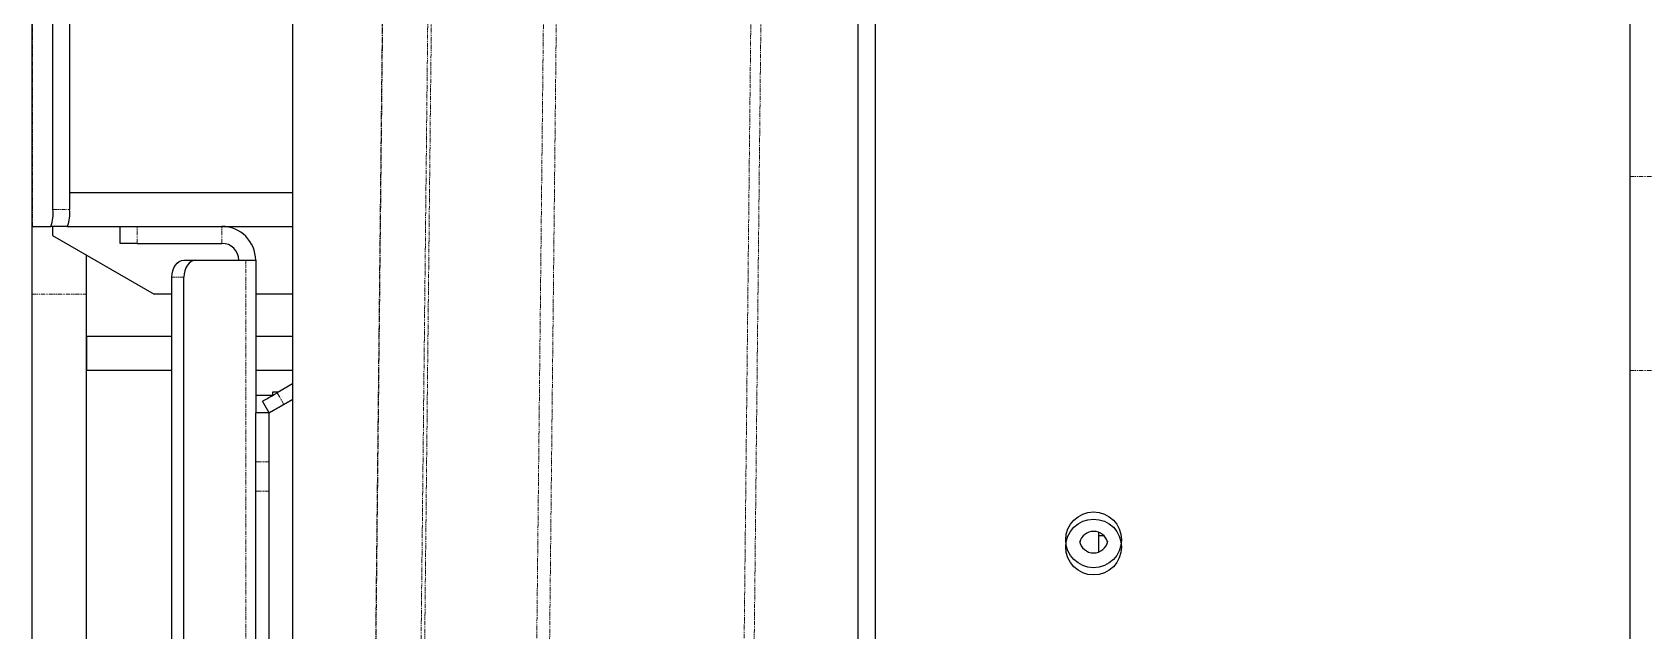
# Model space of a CAD drawing. Header units: millimetres. Extents: x -18594 to 273470, y -238787 to 48452.
# Drawn here: x 206429.1 to 206905.1, y -28130.1 to -27953.3 of the extents above; entities that cross this region are included whole.
import ezdxf

# ---------------------------------------------------------------- set-up
doc = ezdxf.new("R2010")
doc.units = ezdxf.units.MM
doc.linetypes.add('Xref AGV layout$0$PHANTOM', pattern=[2.5, 1.25, -0.25, 0.25, -0.25, 0.25, -0.25])
doc.layers.add('AM_BOR', color=4, linetype='Continuous', lineweight=25)

# ---------------------------------------------------------------- blocks, each defined once
blk = doc.blocks.new('Xref AGV layout$0$A$C6D3E55E3')
at = {"color": 8, "linetype": 'Xref AGV layout$0$PHANTOM', "lineweight": 18}
for p, q in [((2488.52, 1017.82), (2488.52, 1025.82)), ((2545.78, 1017.82), (2545.78, 1025.82)), ((2147.25, 764.22), (3142.25, 753.53)), ((3142.3, 750.55), (2147.25, 761.24)), ((2147.25, 703.78), (3144.55, 693.07)), ((3144.86, 689.27), (2147.25, 699.98)), ((2147.25, 666.88), (3149.97, 656.11)), ((3150.22, 655.04), (2147.25, 665.82)), ((2147.25, 652.5), (3156.35, 641.66)), ((3156.42, 641.55), (2147.25, 652.39)), ((2555.86, 620.16), (2552.4, 618.16)), ((2572.8, 615.82), (2572.8, 611.82)), ((2581.46, 615.82), (2581.46, 611.82)), ((2884.49, 608.89), (2513.25, 608.89)), ((2508.25, 601.82), (2503.25, 601.82)), ((2518.25, 590.61), (2518.25, 587.07)), ((2508.25, 576.82), (2503.25, 576.82)), ((2523.25, 545.82), (2523.25, 561.82)), ((2498.25, 551.92), (2498.25, 556.88)), ((2503.25, 545.9), (2386, 545.9))]:
    blk.add_line(p, q, dxfattribs=at)
at = {"color": 7, "linetype": 'Continuous', "lineweight": 25}
for p, q in [((2488.52, 1017.82), (2213.25, 1017.82)), ((2545.78, 1017.82), (2488.52, 1017.82)), ((3102.12, 1017.82), (2545.78, 1017.82)), ((2594.65, 862.38), (2594.65, 860.82)), ((2599.43, 860.82), (2593.63, 860.82)), ((2308.91, 794.82), (3140.91, 794.82)), ((3140.26, 789.82), (2149.24, 789.82)), ((2149.25, 622.71), (2633.98, 622.71)), ((2493.25, 556.88), (2493.25, 622.71)), ((2503.25, 556.27), (2503.25, 622.71)), ((2523.25, 622.71), (2523.25, 611.82)), ((2535.75, 622.71), (2535.75, 611.82)), ((2545.75, 611.82), (2545.75, 622.71)), ((2549.77, 622.71), (2552.4, 618.16)), ((2555.86, 620.16), (2554.39, 622.71)), ((2554.39, 622.71), (2558.37, 615.82)), ((2552.25, 618.42), (2552.25, 616.82)), ((2552.25, 616.82), (2553.17, 616.82)), ((2553.25, 616.69), (2553.25, 611.82)), ((2558.36, 615.83), (2554.9, 613.83)), ((2557.79, 616.82), (2557.79, 616.82)), ((2558.37, 615.82), (2558.37, 611.82)), ((2572.8, 615.82), (2558.37, 615.82)), ((2581.46, 615.82), (2572.8, 615.82)), ((2655.27, 615.82), (2581.46, 615.82)), ((2513.25, 608.89), (2513.25, 611.82)), ((2513.25, 611.82), (2558.37, 611.82)), ((2572.8, 611.82), (2558.37, 611.82)), ((2581.46, 611.82), (2572.8, 611.82)), ((2655.27, 611.82), (2581.46, 611.82)), ((2513.25, 594.14), (2513.25, 608.89)), ((2508.25, 576.82), (2508.25, 601.82)), ((2513.25, 590.61), (2513.25, 594.14)), ((2961.25, 590.61), (2518.25, 590.61)), ((2961.25, 587.07), (2518.25, 587.07)), ((2523.25, 587.07), (2523.25, 581.82)), ((2535.75, 587.07), (2535.75, 561.82)), ((2545.75, 561.82), (2545.75, 587.07)), ((2505.93, 551.82), (2523.25, 581.82)), ((2508.25, 576.82), (2508.25, 571.82)), ((2508.25, 571.82), (2503.25, 571.82)), ((2523.25, 561.82), (2511.7, 561.82)), ((2731.42, 561.82), (2523.25, 561.82)), ((2535.75, 561.82), (2545.75, 561.82)), ((2498.25, 556.88), (2411.32, 556.88)), ((2503.25, 556.27), (2503.25, 551.31)), ((2498.25, 551.92), (2411.32, 551.92)), ((2503.25, 551.82), (2505.93, 551.82)), ((2503.25, 545.9), (2503.25, 551.31)), ((2503.25, 545.82), (2385.97, 545.82)), ((2503.25, 545.82), (2503.25, 545.9)), ((2523.25, 545.82), (2503.25, 545.82)), ((2727.01, 545.82), (2523.25, 545.82))]:
    blk.add_line(p, q, dxfattribs=at)
at = {"color": 7, "linetype": 'Continuous', "lineweight": 25, "flags": 128}
for points in [[(2555.86, 620.16), (2556.35, 619.31), (2556.82, 618.5), (2557.25, 617.75), (2557.63, 617.1), (2557.94, 616.56), (2558.17, 616.16), (2558.31, 615.91), (2558.36, 615.83)], [(2554.9, 613.83), (2554.85, 613.91), (2554.71, 614.16), (2554.48, 614.56), (2554.17, 615.1), (2553.79, 615.75), (2553.35, 616.5), (2552.89, 617.31), (2552.4, 618.16)], [(2513.25, 594.14), (2513.34, 593.45), (2513.63, 592.79), (2514.09, 592.18), (2514.71, 591.64), (2515.47, 591.2), (2516.33, 590.88), (2517.27, 590.68), (2518.25, 590.61)], [(2518.25, 587.07), (2517.27, 587.14), (2516.33, 587.34), (2515.47, 587.67), (2514.71, 588.11), (2514.09, 588.64), (2513.63, 589.26), (2513.34, 589.92), (2513.25, 590.61)]]:
    blk.add_lwpolyline(points, dxfattribs=at)
at = {"color": 7, "linetype": 'Continuous', "lineweight": 25}
for centre in [(2595.84, 859.32), (2597.96, 859.32)]:
    blk.add_circle(centre, 8.24, dxfattribs=at)
for centre, radius, start, end in [((2597.6, 859.33), 4.25, 104.6571, 180.0794), ((2595.45, 859.32), 4.25, 279.9845, 80.0155), ((2597.6, 859.32), 4.25, 179.907, 255.3561), ((2513.25, 601.82), 10, 90, 180), ((2513.25, 601.82), 5, 90, 180), ((2499.48, 546.16), 10.78, 69.5465, 96.557), ((2499.48, 541.2), 10.78, 69.5465, 96.557)]:
    blk.add_arc(centre, radius, start, end, dxfattribs=at)
blk = doc.blocks.new('Xref AGV layout')
at = {"rotation": 270}
blk.add_blockref('Xref AGV layout$0$A$C6D3E55E3', (205883.26, -25507.37), dxfattribs=at)

msp = doc.modelspace()

# ---------------------------------------------------------------- block references
at = {"layer": 'AM_BOR'}
msp.add_blockref('Xref AGV layout', (0, 0), dxfattribs=at)

doc.saveas('drawing.dxf')
